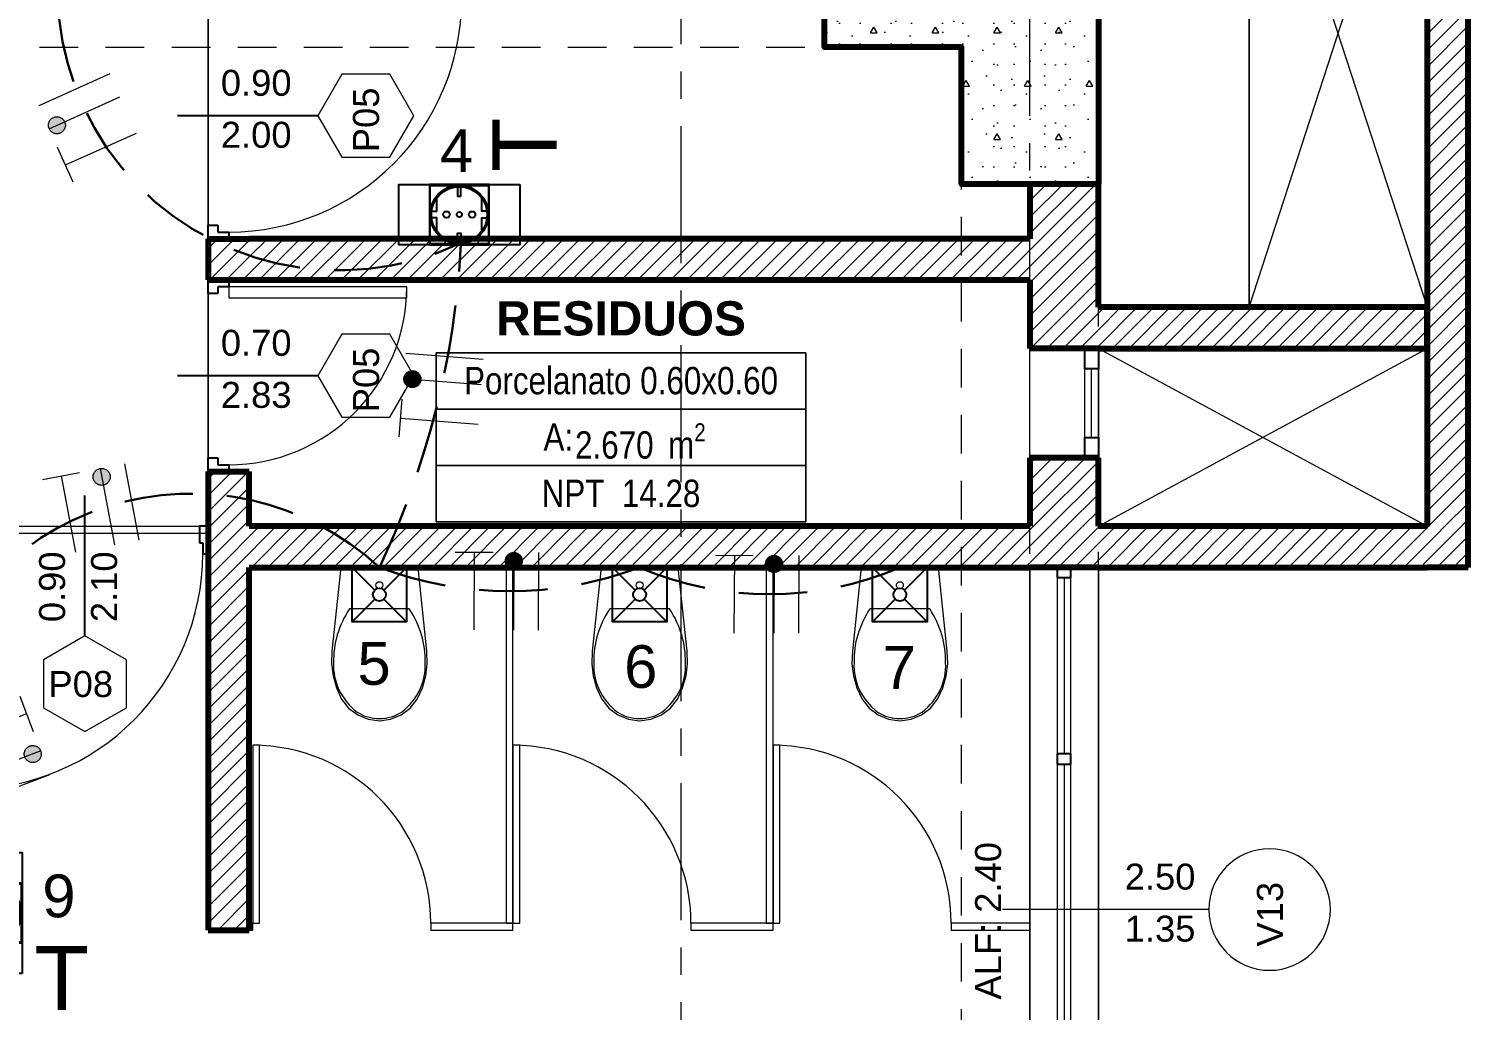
# Model space of a CAD drawing. Header units: inches. Extents: x -19 to 5698, y -728 to 92.
# Drawn here: x 325.16 to 330.42, y 13.38 to 16.97 of the extents above; entities that cross this region are included whole.
import ezdxf
from ezdxf.enums import TextEntityAlignment as Align

# ---------------------------------------------------------------- set-up
doc = ezdxf.new("R2010")
doc.units = ezdxf.units.IN
doc.header["$MEASUREMENT"] = 0
doc.set_wipeout_variables(frame=1)
for name, pattern in [('ACAD_ISO04W100', [30, 24, -3, 0, -3]), ('HIDDEN', [0.375, 0.25, -0.125]), ('Hidden Line', [0.195611, 0.141111, -0.0545]), ('Punto & Raya', [0.65, 0.5, -0.075, 0, -0.075]), ('RAYITAS', [0.375, 0.25, -0.125]), ('Wipeout_Contour', [1, 0, -1])]:
    doc.linetypes.add(name, pattern=pattern)
doc.layers.get('0').update_dxf_attribs({"color": 61})
for name, color, linetype, lineweight in [('00 conduct tomacorr', 120, 'HIDDEN', 30), ('00 IE LUZ EMERGENCIA', 253, 'Continuous', 0), ('T-TECHO-E', 150, 'Continuous', 20), ('TOMACORRIENTE', 22, 'RAYITAS', 9)]:
    doc.layers.add(name, color=color, linetype=linetype, lineweight=lineweight)
for name, color, linetype in [('02 _ ARQ _ ALB _ Ejes Generales', 251, 'Continuous'), ('02 _ ARQ _ ZON _ Espacio.3D', 7, 'Continuous'), ('08 _ STR _ EXT _ 06 Columnas', 7, 'Continuous'), ('08 _ STR _ EXT _ 07 Losa Aligerada', 7, 'Continuous'), ('08 _ STR _ EXT _ 09 Vigas', 251, 'Continuous'), ('Dibujo 2D - General', 7, 'Continuous'), ('Estructura - 04 MURO', 7, 'Continuous'), ('Fluxometro E. Baño', 140, 'Continuous'), ('Fluxometro E. Mingitorio', 117, 'Continuous'), ('Interior - Sanitarios', 7, 'Continuous'), ('Marcador - Secciones', 7, 'Continuous'), ('TOMA. HYDROBOX SHUKO S', 7, 'Continuous')]:
    doc.layers.add(name, color=color, linetype=linetype)
doc.styles.add('Annotative', font='arial.ttf')
doc.styles.add('Arial', font='arial.ttf')
doc.styles.add('Estilo_Generado_4', font='swisse.ttf')
doc.styles.add('Estilo_Generado_8', font='arialbd.ttf')
doc.styles.add('Estilo_Generado_9', font='ARIALN.TTF')
pattern_1 = [(45, (277.50006, 1e-08), (-0.030052038, 0.030052038), [])]

# ---------------------------------------------------------------- blocks, each defined once
blk = doc.blocks.new('TOMA. HYDROBOX SHUKO')
at = {"true_color": 0xafd9aa}
h = blk.add_hatch(dxfattribs=at)
h.set_pattern_fill('ANSI31', color=9, scale=0.67)
h.set_pattern_definition([(45, (0, 0), (-1.5041929, 1.5041929), [])])
edge = h.paths.add_edge_path()
edge.add_arc((53447.4624, 40916.352), 0.008, 0, 360)
edge = h.paths.add_edge_path()
edge.add_arc((53447.4942, 40916.3521), 0.00644, 0, 360)
edge = h.paths.add_edge_path()
edge.add_arc((53447.5258, 40916.352), 0.008, 0, 360)
at = {"color": 32, "true_color": 0xcd6928}
blk.add_lwpolyline([(53447.6441, 40916.427), (53447.6441, 40916.277), (53447.3441, 40916.277), (53447.3441, 40916.427)], close=True, dxfattribs=at)
for points in [[(53447.4199, 40916.277), (53447.5683, 40916.277), (53447.5683, 40916.427), (53447.4199, 40916.427), (53447.4199, 40916.277)], [(53447.4216, 40916.2794), (53447.4216, 40916.4245), (53447.5666, 40916.4245), (53447.5666, 40916.2794), (53447.4216, 40916.2794)], [(53447.4899, 40916.421), (53447.4899, 40916.3978), (53447.4983, 40916.3978), (53447.4983, 40916.421)], [(53447.4254, 40916.3603), (53447.4382, 40916.3603), (53447.4382, 40916.3928)], [(53447.5628, 40916.3603), (53447.55, 40916.3603), (53447.55, 40916.3928)], [(53447.4382, 40916.3111), (53447.4382, 40916.3436), (53447.4254, 40916.3436)], [(53447.55, 40916.3111), (53447.55, 40916.3436), (53447.5628, 40916.3436)], [(53447.4899, 40916.2829), (53447.4899, 40916.3061), (53447.4983, 40916.3061), (53447.4983, 40916.2829)]]:
    blk.add_lwpolyline(points, dxfattribs=at)
for centre, radius in [((53447.4941, 40916.352), 0.0725), ((53447.4941, 40916.352), 0.0692), ((53447.4624, 40916.352), 0.008), ((53447.4942, 40916.3521), 0.00644), ((53447.5258, 40916.352), 0.008)]:
    blk.add_circle(centre, radius, dxfattribs=at)
at = {"color": 30, "true_color": 0xf8991e, "style": 'Arial'}
blk.add_text('T', height=0.1588, rotation=90, dxfattribs=at).set_placement((53447.6558, 40916.525), align=Align.MIDDLE_CENTER)
blk = doc.blocks.new('a')
at = {"layer": 'TOMACORRIENTE', "ltscale": 0.05}
h = blk.add_hatch(color=4, dxfattribs=at)
edge = h.paths.add_edge_path()
edge.add_arc((0, 0.0752), 0.0211, 0, 360)
at = {"layer": 'TOMACORRIENTE', "color": 4}
for p, q in [((-0.1455, 0.0963), (-0.0515, 0.0963)), ((-0.0985, 0.0963), (-0.0985, -0.0966)), ((0, 0.0963), (0, -0.0963)), ((0.0623, -0.0963), (0.0623, 0.0963))]:
    blk.add_line(p, q, dxfattribs=at)
blk.add_circle((0, 0.0752), 0.0211, dxfattribs=at)
blk = doc.blocks.new('CABLE 3FACE')
at = {"layer": 'T-TECHO-E', "rotation": 59.94170052614085}
blk.add_blockref('a', (0, 0), dxfattribs=at)
blk = doc.blocks.new('Flux E Baño')
at = {"layer": 'Fluxometro E. Baño'}
for p, q in [((-0.075, 0.15), (-0.0126, 0.0876)), ((0.075, 0.15), (0.0126, 0.0876)), ((-0.0126, 0.0624), (-0.075, 0)), ((0.0126, 0.0624), (0.075, 0))]:
    blk.add_line(p, q, dxfattribs=at)
blk.add_lwpolyline([(-0.075, 0.15), (0.075, 0.15), (0.075, 0), (-0.075, 0)], close=True, dxfattribs=at)
at = {"layer": 'Fluxometro E. Baño', "color": 242, "true_color": 0xcd2027}
blk.add_circle((0, 0.075), 0.0178, dxfattribs=at)

msp = doc.modelspace()

# ---------------------------------------------------------------- linework, layer by layer
at = {"layer": '02 _ ARQ _ ZON _ Espacio.3D', "color": 251, "linetype": 'Continuous', "lineweight": 13}
for p, q in [((328.0023, 15.7837), (326.652, 15.7837)), ((326.652, 15.7837), (326.652, 15.166)), ((326.652, 15.7837), (328.0023, 15.7837)), ((326.652, 15.5778), (326.652, 15.7837)), ((328.0023, 15.166), (328.0023, 15.7837)), ((328.0023, 15.7837), (328.0023, 15.5778)), ((328.0023, 15.5778), (326.652, 15.5778)), ((326.652, 15.5778), (328.0023, 15.5778)), ((326.652, 15.3719), (326.652, 15.5778)), ((328.0023, 15.5778), (328.0023, 15.3719)), ((328.0023, 15.3719), (326.652, 15.3719)), ((326.652, 15.3719), (328.0023, 15.3719)), ((326.652, 15.166), (326.652, 15.3719)), ((328.0023, 15.3719), (328.0023, 15.166)), ((326.652, 15.166), (328.0023, 15.166)), ((328.0023, 15.166), (326.652, 15.166))]:
    msp.add_line(p, q, dxfattribs=at)
at = {"layer": '02 _ ARQ _ ZON _ Espacio.3D', "color": 254, "linetype": 'Continuous', "lineweight": 0, "flags": 128}
msp.add_lwpolyline([(297.5701, 17.4), (322.07, 17.4), (322.07, 16.25), (323.27, 16.25), (323.27, 15.5372), (324.9201, 15.5372), (324.9201, 15.1499), (325.8201, 15.1499), (325.8204, 17.1), (325.3201, 17.1), (325.3201, 19.05), (323.1804, 19.05), (323.1804, 20.35), (324.1701, 20.35)], dxfattribs=at)
at = {"layer": '02 _ ARQ _ ZON _ Espacio.3D', "color": 9, "linetype": 'Continuous', "lineweight": 5, "flags": 128}
for points in [[(325.47, 20.1), (325.47, 17.2499), (326.795, 17.2499), (326.795, 17.0999), (325.82, 17.0999), (325.82, 16.1999), (328.82, 16.1999), (328.82, 16.4), (328.57, 16.4), (328.57, 16.9), (328.07, 16.9), (328.07, 17.4), (328.82, 17.4), (328.82, 20.1)], [(325.9701, 15.1499), (328.8199, 15.1499), (328.82, 16.0499), (325.8201, 16.0499), (325.8201, 15.3499), (325.9701, 15.3499)], [(324.92, 15.1235), (324.92, 11.7), (328.82, 11.7), (328.82, 14.9999), (325.9701, 14.9999), (325.9701, 13.6749), (325.8201, 13.6749), (325.8201, 15.1235)]]:
    msp.add_lwpolyline(points, close=True, dxfattribs=at)
at = {"layer": '08 _ STR _ EXT _ 07 Losa Aligerada', "color": 7, "linetype": 'Continuous', "lineweight": 18, "flags": 128}
msp.add_lwpolyline([(320.8699, 5.6637), (322.07, 5.6637), (322.07, 7.2), (329.07, 7.2), (329.07, 14.9999), (329.07, 15.1499), (329.07, 15.1499), (329.07, 15.7999), (329.07, 15.7999), (329.07, 18.1001), (329.07, 20.35), (326.5701, 20.35), (324.1701, 20.35), (324.1701, 22.35), (324.1701, 22.6), (324.1701, 24.5), (324.1701, 24.75), (324.1701, 26.75), (329.07, 26.75), (329.07, 29.7)], dxfattribs=at)
for points in [[(330.4201, 18.1001), (329.07, 18.1001), (329.07, 15.7999), (330.27, 15.7999), (330.2701, 15.1499), (329.07, 15.1499), (329.07, 14.9999), (330.4201, 14.9999)], [(329.62, 17.9499), (330.27, 17.9499), (330.27, 15.9499), (329.62, 15.9499)]]:
    msp.add_lwpolyline(points, close=True, dxfattribs=at)
at = {"layer": '08 _ STR _ EXT _ 09 Vigas', "color": 251, "linetype": 'Hidden Line', "lineweight": 13, "true_color": 0x636466}
msp.add_line((322.07, 16.9), (328.57, 16.9), dxfattribs=at)
msp.add_line((322.07, 16.9), (328.57, 16.9), dxfattribs=at)
at = {"layer": 'Estructura - 04 MURO', "color": 152, "linetype": 'Continuous', "lineweight": 25}
for p, q in [((326.2201, 16.6499), (325.7076, 16.6499)), ((326.2201, 15.6999), (325.7076, 15.6999)), ((325.37, 14.7499), (325.37, 15.2624))]:
    msp.add_line(p, q, dxfattribs=at)
at = {"layer": 'Estructura - 04 MURO', "color": 165, "linetype": 'Continuous', "lineweight": 25}
for p, q in [((325.8201, 16.2499), (325.8551, 16.2499)), ((325.8551, 15.9999), (325.8201, 15.9999)), ((329.07, 15.7249), (329.02, 15.7249)), ((329.02, 15.4749), (329.07, 15.4749)), ((325.8201, 15.3999), (325.8551, 15.3999)), ((325.788, 15.1499), (325.788, 15.0899)), ((328.9199, 14.9624), (328.9699, 14.9624)), ((328.9699, 14.3188), (328.9199, 14.3188)), ((328.9199, 14.3188), (328.9199, 14.3)), ((328.9199, 14.3), (328.9199, 14.2813)), ((328.9699, 14.3), (328.9699, 14.3188)), ((328.9699, 14.2813), (328.9699, 14.3)), ((328.9199, 14.2813), (328.9699, 14.2813))]:
    msp.add_line(p, q, dxfattribs=at)
at = {"layer": 'Estructura - 04 MURO', "color": 165, "linetype": 'Continuous', "lineweight": 15}
for p, q in [((325.8951, 15.9849), (326.5451, 15.9849)), ((329.02, 15.4749), (329.02, 15.7249)), ((329.045, 15.4749), (329.045, 15.7249)), ((329.07, 15.7249), (329.07, 15.4749)), ((328.9199, 14.9624), (328.9199, 14.3188)), ((328.9449, 14.9624), (328.9449, 14.3188)), ((328.9699, 14.3188), (328.9699, 14.9624)), ((328.9199, 14.2813), (328.9199, 12.5375)), ((328.9449, 14.2813), (328.9449, 12.5375)), ((328.9699, 12.5375), (328.9699, 14.2813)), ((329.473, 13.75), (328.7199, 13.75))]:
    msp.add_line(p, q, dxfattribs=at)
at = {"layer": 'Estructura - 04 MURO', "color": 251, "linetype": 'Continuous', "lineweight": 13, "flags": 128}
for points in [[(326.5701, 16.6499), (326.4826, 16.8015), (326.3076, 16.8015), (326.2201, 16.6499), (326.3076, 16.4984), (326.4826, 16.4984)], [(326.5701, 15.6999), (326.4826, 15.8515), (326.3076, 15.8515), (326.2201, 15.6999), (326.3076, 15.5484), (326.4826, 15.5484)], [(325.37, 14.3999), (325.5216, 14.4874), (325.5216, 14.6624), (325.37, 14.7499), (325.2185, 14.6624), (325.2185, 14.4874)]]:
    msp.add_lwpolyline(points, close=True, dxfattribs=at)
msp.add_lwpolyline([(329.6949, 13.528, 1), (329.6949, 13.9719, 1)], format="xyb", close=True, dxfattribs=at)
at = {"layer": 'Interior - Sanitarios', "color": 251, "linetype": 'Continuous', "lineweight": 13}
for p, q in [((326.445, 14.8485), (326.3361, 14.8485)), ((326.554, 14.8485), (326.445, 14.8485)), ((327.395, 14.8485), (327.2861, 14.8485)), ((327.504, 14.8485), (327.395, 14.8485)), ((328.345, 14.8485), (328.2361, 14.8485)), ((328.454, 14.8485), (328.345, 14.8485))]:
    msp.add_line(p, q, dxfattribs=at)
at = {"layer": 'Interior - Sanitarios', "color": 175, "linetype": 'Continuous', "lineweight": 13}
for p, q in [((326.92, 13.6999), (326.6325, 13.6999)), ((326.6325, 13.6999), (326.6325, 13.6749)), ((326.6325, 13.6749), (326.92, 13.6749)), ((326.9325, 13.6999), (326.92, 13.6999)), ((326.92, 13.6749), (326.9325, 13.6749)), ((326.9325, 13.6749), (326.9325, 13.6999)), ((327.87, 13.6999), (327.5825, 13.6999)), ((327.5825, 13.6999), (327.5825, 13.6749)), ((327.5825, 13.6749), (327.87, 13.6749)), ((327.8825, 13.6999), (327.87, 13.6999)), ((327.87, 13.6749), (327.8825, 13.6749)), ((327.8825, 13.6749), (327.8825, 13.6999))]:
    msp.add_line(p, q, dxfattribs=at)
at = {"layer": 'Interior - Sanitarios', "color": 251, "linetype": 'Continuous', "lineweight": 13, "flags": 128}
for points in [[(326.2756, 14.6032), (326.288, 14.5597), (326.307, 14.5186), (326.3326, 14.486), (326.3657, 14.4611), (326.404, 14.4454), (326.445, 14.4399), (326.4861, 14.4454), (326.5244, 14.4611), (326.5574, 14.486), (326.583, 14.5186), (326.6021, 14.5597), (326.6145, 14.6032), (326.6199, 14.6481), (326.6184, 14.6933), (326.586, 14.9999), (326.3041, 14.9999), (326.2717, 14.6933), (326.2701, 14.6481)], [(327.2256, 14.6032), (327.238, 14.5597), (327.257, 14.5186), (327.2826, 14.486), (327.3157, 14.4611), (327.354, 14.4454), (327.395, 14.4399), (327.4361, 14.4454), (327.4744, 14.4611), (327.5074, 14.486), (327.533, 14.5186), (327.5521, 14.5597), (327.5645, 14.6032), (327.5699, 14.6481), (327.5684, 14.6933), (327.536, 14.9999), (327.2541, 14.9999), (327.2217, 14.6933), (327.2201, 14.6481)], [(328.1756, 14.6032), (328.188, 14.5597), (328.207, 14.5186), (328.2326, 14.486), (328.2657, 14.4611), (328.304, 14.4454), (328.345, 14.4399), (328.3861, 14.4454), (328.4244, 14.4611), (328.4574, 14.486), (328.483, 14.5186), (328.5021, 14.5597), (328.5145, 14.6032), (328.5199, 14.6481), (328.5184, 14.6933), (328.486, 14.9999), (328.2041, 14.9999), (328.1717, 14.6933), (328.1701, 14.6481)]]:
    msp.add_lwpolyline(points, close=True, dxfattribs=at)
at = {"layer": 'Interior - Sanitarios', "color": 175, "linetype": 'Continuous', "lineweight": 13, "flags": 128}
for points in [[(326.9325, 14.9999), (326.9075, 14.9999), (326.9075, 13.6999), (326.9325, 13.6999)], [(327.8825, 14.9999), (327.8575, 14.9999), (327.8575, 13.6999), (327.8825, 13.6999)], [(325.9825, 13.6749), (325.9825, 13.6999), (325.97, 13.6999), (325.97, 13.6749)], [(328.82, 13.6749), (328.82, 13.6999), (328.5325, 13.6999), (328.5325, 13.6749)]]:
    msp.add_lwpolyline(points, close=True, dxfattribs=at)
at = {"layer": 'Interior - Sanitarios', "color": 7, "linetype": 'Continuous', "lineweight": 13, "flags": 128}
for points in [[(326.0075, 13.6999), (326.0075, 14.3499), (325.9825, 14.3499), (325.9825, 13.6999)], [(326.9575, 13.6999), (326.9575, 14.3499), (326.9325, 14.3499), (326.9325, 13.6999)], [(327.9075, 13.6999), (327.9075, 14.3499), (327.8825, 14.3499), (327.8825, 13.6999)]]:
    msp.add_lwpolyline(points, close=True, dxfattribs=at)
at = {"layer": 'Interior - Sanitarios', "color": 251, "linetype": 'Continuous', "lineweight": 13}
for centre in [(326.445, 14.9349), (327.395, 14.9349), (328.345, 14.9349)]:
    msp.add_circle(centre, 0.0127, dxfattribs=at)
at = {"layer": 'Interior - Sanitarios', "color": 7, "linetype": 'Continuous', "lineweight": 13}
for centre in [(325.9825, 13.6999), (326.9325, 13.6999), (327.8825, 13.6999)]:
    msp.add_arc(centre, 0.65, 0, 90, dxfattribs=at)
at = {"layer": 'Interior - Sanitarios', "color": 251, "linetype": 'Continuous', "lineweight": 13}
for centre, major_axis, start_param, end_param in [((326.7031, 14.6605), (0.4253, 0), 2.612188, 3.165208), ((326.1869, 14.6605), (0.4253, 0), 6.259567, 6.812588), ((327.6531, 14.6605), (0.4253, 0), 2.612188, 3.165208), ((327.1369, 14.6605), (0.4253, 0), 6.259567, 6.812588), ((328.6031, 14.6605), (0.4253, 0), 2.612188, 3.165208), ((328.0869, 14.6605), (0.4253, 0), 6.259567, 6.812588), ((326.5345, 14.6392), (0.2569, 0), 3.085861, 3.98645), ((326.3556, 14.6392), (0.2569, 0), 5.438324, 6.338913), ((327.4845, 14.6392), (0.2569, 0), 3.085861, 3.98645), ((327.3056, 14.6392), (0.2569, 0), 5.438324, 6.338913), ((328.4345, 14.6392), (0.2569, 0), 3.085861, 3.98645), ((328.2556, 14.6392), (0.2569, 0), 5.438324, 6.338913), ((326.4458, 14.5688), (0.1385, 0), 4.079884, 4.706528), ((326.4442, 14.5688), (0.1385, 0), 4.71825, 5.344894), ((327.3959, 14.5688), (0.1385, 0), 4.079884, 4.706528), ((327.3942, 14.5688), (0.1385, 0), 4.71825, 5.344894), ((328.3459, 14.5688), (0.1385, 0), 4.079884, 4.706528), ((328.3442, 14.5688), (0.1385, 0), 4.71825, 5.344894)]:
    msp.add_ellipse(centre, major_axis=major_axis, ratio=0.875546, start_param=start_param, end_param=end_param, dxfattribs=at)

# ---------------------------------------------------------------- block references
at = {"layer": '00 conduct tomacorr', "xscale": 1.47256122672843, "yscale": 1.47256122672843, "zscale": 1.47256122672843}
for p, rotation in [((325.3685, 16.6605, -0.0007), 54.24492447064675), ((326.6757, 15.6789), 25.5770068598313), ((325.4518, 15.2219, -0.0007), 310.8694725819465), ((325.0762, 14.2786, -0.0007), 231.0241224516223)]:
    msp.add_blockref('CABLE 3FACE', p, dxfattribs=dict(at, rotation=rotation))
at = {"layer": 'TOMA. HYDROBOX SHUKO S', "xscale": 1.47256122672843, "yscale": 1.47256122672843, "zscale": 1.47256122672843, "rotation": 270}
msp.add_blockref('TOMA. HYDROBOX SHUKO', (-59926.803, 78718.445), dxfattribs=at)

# ---------------------------------------------------------------- texts
at = {"layer": '00 IE LUZ EMERGENCIA', "style": 'Annotative'}
for tag, p in [('4', (326.6658, 16.444, -0.0007)), ('5', (326.3649, 14.5708)), ('6', (327.3384, 14.5598)), ('7', (328.2824, 14.5561)), ('9', (325.2142, 13.7218, -0.0007))]:
    msp.add_attdef(tag, p, '', height=0.1562, dxfattribs=at)
at = {"layer": '02 _ ARQ _ ZON _ Espacio.3D', "color": 251, "lineweight": 25, "attachment_point": 2}
for s, insert, char_height, style in [('\\A1;{\\pqc;\\pt0;\\fArial|b1|i0|c0|p34;RESIDUOS}', (327.3272, 15.9721), 0.125, 'Estilo_Generado_8'), ('\\A1;{\\pqc;\\pt0;\\fArial Narrow|b0|i0|c0|p34;Porcelanato 0.60x0.60}', (327.3272, 15.7322), 0.1, 'Estilo_Generado_9'), ('\\A1;{\\pqc;\\pt0;\\fArial Narrow|b0|i0|c0|p34;A: }', (327.0981, 15.5259), 0.1, 'Estilo_Generado_9'), ('\\A1;{\\pqc;\\pt0,0.3;\\fArial Narrow|b0|i0|c0|p34;2.670\\fArial Narrow|b0|i0|c0|p34;\\A1{\\H.66x;\\S^  ;}\\fArial Narrow|b0|i0|c0|p34; m\\fArial Narrow|b0|i0|c0|p34;\\A1{\\H.66x;\\S2^  ;}}', (327.3978, 15.5264), 0.1, 'Estilo_Generado_9'), ('\\A1;{\\pqc;\\pt0;\\fArial Narrow|b0|i0|c0|p34;NPT  14.28}', (327.3272, 15.3205), 0.1, 'Estilo_Generado_9')]:
    msp.add_mtext(s, dxfattribs=dict(at, insert=insert, char_height=char_height, style=style))
at = {"layer": 'Estructura - 04 MURO', "color": 251, "lineweight": 25, "char_height": 0.095, "attachment_point": 7, "style": 'Estilo_Generado_4'}
for s, insert, rotation in [('\\A1;{\\pql;\\pt0;\\fSwis721 Ex BT|b0|i0|c0|p34;0.90\\fSwis721 Ex BT|b0|i0|c0|p34;\\A1{\\H.66x;\\S^  ;}\\fSwis721 Ex BT|b0|i0|c0|p34;\\fSwis721 Ex BT|b0|i0|c0|p34;}', (325.8661, 16.6948), 360), ('\\A1;{\\pql;\\pt0;\\fSwis721 Ex BT|b0|i0|c0|p34;P05\\fSwis721 Ex BT|b0|i0|c0|p34;\\fSwis721 Ex BT|b0|i0|c0|p34;\\fSwis721 Ex BT|b0|i0|c0|p34;}', (326.445, 16.5166), 90), ('\\A1;{\\pql;\\pt0;\\fSwis721 Ex BT|b0|i0|c0|p34;2.00\\fSwis721 Ex BT|b0|i0|c0|p34;\\A1{\\H.66x;\\S^  ;}\\fSwis721 Ex BT|b0|i0|c0|p34;\\fSwis721 Ex BT|b0|i0|c0|p34;}', (325.8661, 16.505), 360), ('\\A1;{\\pql;\\pt0;\\fSwis721 Ex BT|b0|i0|c0|p34;0.70\\fSwis721 Ex BT|b0|i0|c0|p34;\\A1{\\H.66x;\\S^  ;}\\fSwis721 Ex BT|b0|i0|c0|p34;\\fSwis721 Ex BT|b0|i0|c0|p34;}', (325.8661, 15.745), 360), ('\\A1;{\\pql;\\pt0;\\fSwis721 Ex BT|b0|i0|c0|p34;P05\\fSwis721 Ex BT|b0|i0|c0|p34;\\fSwis721 Ex BT|b0|i0|c0|p34;\\fSwis721 Ex BT|b0|i0|c0|p34;}', (326.445, 15.5666), 90), ('\\A1;{\\pql;\\pt0;\\fSwis721 Ex BT|b0|i0|c0|p34;2.83\\fSwis721 Ex BT|b0|i0|c0|p34;\\A1{\\H.66x;\\S^  ;}\\fSwis721 Ex BT|b0|i0|c0|p34;\\fSwis721 Ex BT|b0|i0|c0|p34;}', (325.8661, 15.555), 360), ('\\A1;{\\pql;\\pt0;\\fSwis721 Ex BT|b0|i0|c0|p34;0.90\\fSwis721 Ex BT|b0|i0|c0|p34;\\A1{\\H.66x;\\S^  ;}\\fSwis721 Ex BT|b0|i0|c0|p34;\\fSwis721 Ex BT|b0|i0|c0|p34;}', (325.3252, 14.7999), 90), ('\\A1;{\\pql;\\pt0;\\fSwis721 Ex BT|b0|i0|c0|p34;2.10\\fSwis721 Ex BT|b0|i0|c0|p34;\\A1{\\H.66x;\\S^  ;}\\fSwis721 Ex BT|b0|i0|c0|p34;\\fSwis721 Ex BT|b0|i0|c0|p34;}', (325.515, 14.7999), 90), ('\\A1;{\\pql;\\pt0;\\fSwis721 Ex BT|b0|i0|c0|p34;ALF: 2.40\\fSwis721 Ex BT|b0|i0|c0|p34;\\A1{\\H.66x;\\S^  ;}\\fSwis721 Ex BT|b0|i0|c0|p34;\\fSwis721 Ex BT|b0|i0|c0|p34;}', (328.7424, 13.4212), 90), ('\\A1;{\\pql;\\pt0;\\fSwis721 Ex BT|b0|i0|c0|p34;V13\\fSwis721 Ex BT|b0|i0|c0|p34;\\fSwis721 Ex BT|b0|i0|c0|p34;\\fSwis721 Ex BT|b0|i0|c0|p34;}', (329.7449, 13.6149), 90)]:
    msp.add_mtext(s, dxfattribs=dict(at, insert=insert, rotation=rotation))
for s, insert in [('\\A1;{\\pql;\\pt0;\\fSwis721 Ex BT|b0|i0|c0|p34;P08\\fSwis721 Ex BT|b0|i0|c0|p34;\\fSwis721 Ex BT|b0|i0|c0|p34;\\fSwis721 Ex BT|b0|i0|c0|p34;}', (325.2367, 14.525)), ('\\A1;{\\pql;\\pt0;\\fSwis721 Ex BT|b0|i0|c0|p34;2.50\\fSwis721 Ex BT|b0|i0|c0|p34;\\A1{\\H.66x;\\S^  ;}\\fSwis721 Ex BT|b0|i0|c0|p34;\\fSwis721 Ex BT|b0|i0|c0|p34;}', (329.1659, 13.795)), ('\\A1;{\\pql;\\pt0;\\fSwis721 Ex BT|b0|i0|c0|p34;1.35\\fSwis721 Ex BT|b0|i0|c0|p34;\\A1{\\H.66x;\\S^  ;}\\fSwis721 Ex BT|b0|i0|c0|p34;\\fSwis721 Ex BT|b0|i0|c0|p34;}', (329.1659, 13.605))]:
    msp.add_mtext(s, dxfattribs=dict(at, insert=insert))

# ---------------------------------------------------------------- next in the draw order: wipeouts: each hides what was drawn before it
at = {"color": 254, "linetype": 'Wipeout_Contour', "lineweight": 0, "ltscale": 9854.699384}
msp.add_wipeout([(328.82, 16.1999), (328.82, 16.0499), (329.07, 16.0499), (329.07, 16.1999)], dxfattribs=at).dxf.layer = 'Estructura - 04 MURO'
at = {"color": 254, "linetype": 'Wipeout_Contour', "lineweight": 0, "ltscale": 9842.477516}
msp.add_wipeout([(325.8201, 15.1499), (325.9701, 15.1499), (325.9701, 15.3499), (325.8201, 15.3499)], dxfattribs=at).dxf.layer = 'Estructura - 04 MURO'
at = {"color": 254, "linetype": 'Wipeout_Contour', "lineweight": 0, "ltscale": 9854.672418}
msp.add_wipeout([(329.0699, 15.1499), (328.8199, 15.1499), (328.8199, 14.9999), (329.0699, 14.9999)], dxfattribs=at).dxf.layer = 'Estructura - 04 MURO'
at = {"color": 254, "linetype": 'Wipeout_Contour', "lineweight": 0, "ltscale": 7395.6261}
msp.add_wipeout([(330.2701, 14.9999), (330.4201, 14.9999), (330.2701, 15.1499)], dxfattribs=at).dxf.layer = 'Estructura - 04 MURO'
at = {"color": 254, "linetype": 'Wipeout_Contour', "lineweight": 0, "ltscale": 9842.455917}
msp.add_wipeout([(325.9701, 14.9999), (325.8201, 14.9999), (325.8201, 13.6749), (325.9701, 13.6749)], dxfattribs=at).dxf.layer = 'Estructura - 04 MURO'

# ---------------------------------------------------------------- next in the draw order: hatches: boundary and pattern name
at = {"layer": 'Estructura - 04 MURO', "linetype": 'Continuous', "lineweight": 5}
h = msp.add_hatch(dxfattribs=at)
h.set_pattern_fill('LADRILLO_COMÚN_0002', color=250, style=0, pattern_type=2)
h.set_pattern_definition(pattern_1)
h.paths.add_polyline_path([(328.82, 16.1999), (328.82, 16.0499), (329.07, 16.0499), (329.07, 16.1999)])
h = msp.add_hatch(dxfattribs=at)
h.set_pattern_fill('LADRILLO_COMÚN_0002', color=250, style=0, pattern_type=2)
h.set_pattern_definition(pattern_1)
h.paths.add_polyline_path([(325.8201, 15.1499), (325.9701, 15.1499), (325.9701, 15.3499), (325.8201, 15.3499)])
h = msp.add_hatch(dxfattribs=at)
h.set_pattern_fill('LADRILLO_COMÚN_0002', color=250, style=0, pattern_type=2)
h.set_pattern_definition(pattern_1)
h.paths.add_polyline_path([(329.0699, 15.1499), (328.8199, 15.1499), (328.8199, 14.9999), (329.0699, 14.9999)])
h = msp.add_hatch(dxfattribs=at)
h.set_pattern_fill('LADRILLO_COMÚN_0002', color=250, style=0, pattern_type=2)
h.set_pattern_definition(pattern_1)
h.paths.add_polyline_path([(330.2701, 14.9999), (330.4201, 14.9999), (330.2701, 15.1499)])
h = msp.add_hatch(dxfattribs=at)
h.set_pattern_fill('LADRILLO_COMÚN_0002', color=250, style=0, pattern_type=2)
h.set_pattern_definition(pattern_1)
h.paths.add_polyline_path([(325.9701, 14.9999), (325.8201, 14.9999), (325.8201, 13.6749), (325.9701, 13.6749)])

# ---------------------------------------------------------------- next in the draw order: linework, layer by layer
at = {"layer": '00 conduct tomacorr'}
msp.add_arc((327.8502, 14.7233, -0.0013), 3.0935, 198.7026, 257.7735, dxfattribs=at)
at = {"layer": 'Estructura - 04 MURO', "color": 7, "linetype": 'Continuous', "lineweight": 80}
for p, q in [((329.07, 16.0499), (329.07, 16.1999)), ((325.8201, 15.3499), (325.8951, 15.3499)), ((325.8201, 15.3499), (325.8951, 15.3499)), ((325.8201, 15.3499), (325.8951, 15.3499)), ((325.8951, 15.3499), (325.9701, 15.3499)), ((325.8951, 15.3499), (325.9701, 15.3499)), ((328.9199, 14.9999), (328.8199, 14.9999)), ((328.9199, 14.9999), (328.8199, 14.9999)), ((328.9699, 14.9999), (328.9199, 14.9999)), ((328.9699, 14.9999), (328.9199, 14.9999)), ((328.9699, 14.9999), (328.9199, 14.9999)), ((329.0699, 14.9999), (328.9699, 14.9999)), ((329.0699, 14.9999), (328.9699, 14.9999))]:
    msp.add_line(p, q, dxfattribs=at)
at = {"layer": 'Estructura - 04 MURO', "color": 165, "linetype": 'Continuous', "lineweight": 25}
for p, q in [((325.8201, 15.3499), (325.8201, 15.3999)), ((325.8551, 15.3999), (325.8551, 15.3749)), ((325.8951, 15.3499), (325.8201, 15.3499)), ((325.8551, 15.3749), (325.8951, 15.3749)), ((325.8951, 15.3749), (325.8951, 15.3499)), ((328.9199, 14.9999), (328.9199, 14.9624)), ((328.9699, 14.9624), (328.9699, 14.9999))]:
    msp.add_line(p, q, dxfattribs=at)
at = {"layer": 'Estructura - 04 MURO', "color": 165, "linetype": 'Continuous', "lineweight": 15}
for p, q in [((328.8199, 14.9999), (328.8199, 12.5)), ((329.0699, 14.9999), (329.0699, 12.5))]:
    msp.add_line(p, q, dxfattribs=at)
at = {"layer": 'Estructura - 04 MURO', "color": 7, "linetype": 'Continuous', "lineweight": 80, "flags": 128}
for points in [[(325.8201, 15.3499), (325.8201, 15.1499)], [(325.9701, 15.1499), (325.9701, 15.3499)], [(325.8201, 14.9999), (325.8201, 13.6749)], [(325.9701, 13.6749), (325.9701, 14.9999)], [(325.8201, 13.6749), (325.9701, 13.6749)]]:
    msp.add_lwpolyline(points, dxfattribs=at)

# ---------------------------------------------------------------- next in the draw order: wipeouts: each hides what was drawn before it
at = {"color": 254, "linetype": 'Wipeout_Contour', "lineweight": 0, "ltscale": 9848.499606}
msp.add_wipeout([(325.9701, 16.0499), (328.82, 16.0499), (328.82, 16.1999), (325.9701, 16.1999)], dxfattribs=at).dxf.layer = 'Estructura - 04 MURO'
at = {"color": 254, "linetype": 'Wipeout_Contour', "lineweight": 0, "ltscale": 9854.677401}
msp.add_wipeout([(328.8199, 15.1499), (329.0699, 15.1499), (329.0699, 15.3999), (328.8199, 15.3999)], dxfattribs=at).dxf.layer = 'Estructura - 04 MURO'
at = {"color": 254, "linetype": 'Wipeout_Contour', "lineweight": 0, "ltscale": 7394.783149}
msp.add_wipeout([(330.2701, 15.1499), (330.4201, 14.9999), (330.4201, 15.1499)], dxfattribs=at).dxf.layer = 'Estructura - 04 MURO'

# ---------------------------------------------------------------- next in the draw order: hatches: boundary and pattern name
at = {"layer": 'Estructura - 04 MURO', "linetype": 'Continuous', "lineweight": 5}
h = msp.add_hatch(dxfattribs=at)
h.set_pattern_fill('LADRILLO_COMÚN_0002', color=250, style=0, pattern_type=2)
h.set_pattern_definition(pattern_1)
h.paths.add_polyline_path([(325.9701, 16.0499), (328.82, 16.0499), (328.82, 16.1999), (325.9701, 16.1999)])
h = msp.add_hatch(dxfattribs=at)
h.set_pattern_fill('LADRILLO_COMÚN_0002', color=250, style=0, pattern_type=2)
h.set_pattern_definition(pattern_1)
h.paths.add_polyline_path([(328.8199, 15.1499), (329.0699, 15.1499), (329.0699, 15.3999), (328.8199, 15.3999)])
h = msp.add_hatch(dxfattribs=at)
h.set_pattern_fill('LADRILLO_COMÚN_0002', color=250, style=0, pattern_type=2)
h.set_pattern_definition(pattern_1)
h.paths.add_polyline_path([(330.2701, 15.1499), (330.4201, 14.9999), (330.4201, 15.1499)])

# ---------------------------------------------------------------- next in the draw order: linework, layer by layer
at = {"layer": 'Estructura - 04 MURO', "color": 165, "linetype": 'Continuous', "lineweight": 15}
msp.add_line((326.5451, 15.9849), (326.5451, 16.0249), dxfattribs=at)
at = {"layer": 'Estructura - 04 MURO', "color": 165, "linetype": 'Continuous', "lineweight": 25}
for p, q in [((329.0199, 15.3999), (329.02, 15.4749)), ((329.07, 15.4749), (329.0699, 15.3999))]:
    msp.add_line(p, q, dxfattribs=at)
at = {"layer": 'Estructura - 04 MURO', "color": 7, "linetype": 'Continuous', "lineweight": 80}
for p, q in [((329.0199, 15.3999), (328.8199, 15.3999)), ((329.0199, 15.3999), (328.8199, 15.3999)), ((329.0699, 15.3999), (329.0199, 15.3999)), ((329.0699, 15.3999), (329.0199, 15.3999)), ((329.0699, 15.3999), (329.0199, 15.3999))]:
    msp.add_line(p, q, dxfattribs=at)
at = {"layer": 'Estructura - 04 MURO', "color": 7, "linetype": 'Continuous', "lineweight": 80, "flags": 128}
for points in [[(328.82, 16.1999), (325.9701, 16.1999)], [(325.9701, 16.0499), (328.82, 16.0499)], [(328.8199, 15.3999), (328.8199, 15.1499)], [(329.0699, 15.1499), (329.0699, 15.3999)], [(330.4201, 14.9999), (330.2701, 14.9999)]]:
    msp.add_lwpolyline(points, dxfattribs=at)

# ---------------------------------------------------------------- next in the draw order: block references
at = {"layer": 'TOMA. HYDROBOX SHUKO S', "xscale": 1.47256122672843, "yscale": 1.47256122672843, "zscale": 1.47256122672843}
msp.add_blockref('TOMA. HYDROBOX SHUKO', (-78377.9708, -60235.5448, -0.0007), dxfattribs=at)

# ---------------------------------------------------------------- next in the draw order: wipeouts: each hides what was drawn before it
at = {"color": 254, "linetype": 'Wipeout_Contour', "lineweight": 0, "ltscale": 9854.704066}
msp.add_wipeout([(328.82, 16.4), (328.82, 16.1999), (329.07, 16.1999), (329.07, 16.4)], dxfattribs=at).dxf.layer = 'Estructura - 04 MURO'
at = {"color": 254, "linetype": 'Wipeout_Contour', "lineweight": 0, "ltscale": 9842.499827}
msp.add_wipeout([(325.8201, 16.1999), (325.8201, 16.0499), (325.9701, 16.0499), (325.9701, 16.1999)], dxfattribs=at).dxf.layer = 'Estructura - 04 MURO'
at = {"color": 254, "linetype": 'Wipeout_Contour', "lineweight": 0, "ltscale": 9854.694113}
msp.add_wipeout([(328.82, 15.7999), (329.07, 15.7999), (329.07, 16.0499), (328.82, 16.0499)], dxfattribs=at).dxf.layer = 'Estructura - 04 MURO'
at = {"color": 254, "linetype": 'Wipeout_Contour', "lineweight": 0, "ltscale": 9848.172787}
msp.add_wipeout([(325.82, 15.1499), (325.82, 14.9999), (328.8199, 14.9999), (328.8199, 15.1499)], dxfattribs=at).dxf.layer = 'Estructura - 04 MURO'

# ---------------------------------------------------------------- next in the draw order: hatches: boundary and pattern name
at = {"layer": '08 _ STR _ EXT _ 06 Columnas', "linetype": 'Continuous', "lineweight": 9}
h = msp.add_hatch(dxfattribs=at)
h.set_pattern_fill('HORMIGÓN_EN_MASA_0002', style=0, pattern_type=2)
h.set_pattern_definition([(0, (277.50006, 1e-08), (0, 0.3897114), [0.024375, -0.200625]), (0, (277.61256, 0.19486), (0, 0.3897114), [0.024375, -0.200625]), (60, (277.50006, 1e-08), (-0.3375, 0.1948557), [0.024375, -0.200625]), (60, (277.72506, 1e-08), (-0.3375, 0.1948557), [0.024375, -0.200625]), (120, (277.52444, 1e-08), (0.3375, 0.1948557), [0.024375, -0.200625]), (120, (277.74944, 1e-08), (0.3375, 0.1948557), [0.024375, -0.200625]), (0, (277.50006, 0.0375), (0, 0.075), [0, -0.075, 0, -0.1125]), (45, (277.53756, 0.0375), (-0.05303301, 0.05303301), [0, -0.05625, 0, -0.09375])])
h.paths.add_polyline_path([(328.07, 17.4), (328.07, 16.9), (328.57, 16.9), (328.57, 16.4), (329.07, 16.4), (329.07, 17.4)])
at = {"layer": 'Estructura - 04 MURO', "linetype": 'Continuous', "lineweight": 5}
h = msp.add_hatch(dxfattribs=at)
h.set_pattern_fill('LADRILLO_COMÚN_0002', color=250, style=0, pattern_type=2)
h.set_pattern_definition(pattern_1)
h.paths.add_polyline_path([(328.82, 16.4), (328.82, 16.1999), (329.07, 16.1999), (329.07, 16.4)])
h = msp.add_hatch(dxfattribs=at)
h.set_pattern_fill('LADRILLO_COMÚN_0002', color=250, style=0, pattern_type=2)
h.set_pattern_definition(pattern_1)
h.paths.add_polyline_path([(325.8201, 16.1999), (325.8201, 16.0499), (325.9701, 16.0499), (325.9701, 16.1999)])
h = msp.add_hatch(dxfattribs=at)
h.set_pattern_fill('LADRILLO_COMÚN_0002', color=250, style=0, pattern_type=2)
h.set_pattern_definition(pattern_1)
h.paths.add_polyline_path([(328.82, 15.7999), (329.07, 15.7999), (329.07, 16.0499), (328.82, 16.0499)])
h = msp.add_hatch(dxfattribs=at)
h.set_pattern_fill('LADRILLO_COMÚN_0002', color=250, style=0, pattern_type=2)
h.set_pattern_definition(pattern_1)
h.paths.add_polyline_path([(325.82, 15.1499), (325.82, 14.9999), (328.8199, 14.9999), (328.8199, 15.1499)])

# ---------------------------------------------------------------- next in the draw order: linework, layer by layer
at = {"layer": '00 conduct tomacorr'}
for centre, radius, start, end in [((326.2993, 17.1146, -0.0007), 1.0296, 143.6471, 295.0499), ((323.5921, 16.3478), 3.1553, 334.7112, 356.9185), ((325.7582, 14.2601, -0.0007), 1.0095, 47.1271, 168.2203), ((326.92, 16.2506), 1.3378, 249.2031, 290.7969), ((327.87, 16.0977), 1.1962, 246.6027, 293.3973)]:
    msp.add_arc(centre, radius, start, end, dxfattribs=at)
at = {"layer": '02 _ ARQ _ ALB _ Ejes Generales', "color": 251, "linetype": 'Punto & Raya', "lineweight": 13, "true_color": 0x636466}
msp.add_line((328.82, 3.05), (328.82, 44.9), dxfattribs=at)
at = {"layer": '08 _ STR _ EXT _ 06 Columnas', "color": 7, "linetype": 'Continuous', "lineweight": 80, "flags": 128}
msp.add_lwpolyline([(328.07, 17.4), (329.07, 17.4), (329.07, 16.4), (328.57, 16.4), (328.57, 16.9), (328.07, 16.9)], close=True, dxfattribs=at)
at = {"layer": '08 _ STR _ EXT _ 09 Vigas', "color": 251, "linetype": 'Hidden Line', "lineweight": 13, "true_color": 0x636466}
msp.add_line((328.57, 7.7), (328.57, 16.9), dxfattribs=at)
at = {"layer": 'Estructura - 04 MURO', "color": 165, "linetype": 'Continuous', "lineweight": 25}
for p, q in [((325.8201, 16.1999), (325.8201, 16.2499)), ((325.8551, 16.2499), (325.8551, 16.2249)), ((325.8951, 16.1999), (325.8201, 16.1999)), ((325.8551, 16.2249), (325.8951, 16.2249)), ((325.8951, 16.2249), (325.8951, 16.1999)), ((325.8201, 16.0499), (325.8951, 16.0499)), ((325.8201, 15.9999), (325.8201, 16.0499)), ((325.8951, 16.0499), (325.8951, 16.0249)), ((325.8951, 16.0249), (325.8551, 16.0249)), ((325.8551, 16.0249), (325.8551, 15.9999)), ((329.02, 15.7249), (329.02, 15.7999)), ((329.07, 15.7999), (329.07, 15.7249)), ((325.82, 15.1499), (325.788, 15.1499)), ((325.82, 15.0499), (325.82, 15.1499)), ((325.788, 15.0899), (325.8, 15.0899)), ((325.8, 15.0899), (325.8, 15.0499)), ((325.8, 15.0499), (325.82, 15.0499))]:
    msp.add_line(p, q, dxfattribs=at)
at = {"layer": 'Estructura - 04 MURO', "color": 7, "linetype": 'Continuous', "lineweight": 80}
for p, q in [((325.8201, 16.1999), (325.8951, 16.1999)), ((325.8201, 16.1999), (325.8951, 16.1999)), ((325.8201, 16.1999), (325.8951, 16.1999)), ((325.8951, 16.1999), (325.9701, 16.1999)), ((325.8951, 16.1999), (325.9701, 16.1999)), ((325.8201, 16.0499), (325.8951, 16.0499)), ((325.8201, 16.0499), (325.8951, 16.0499)), ((325.8201, 16.0499), (325.8951, 16.0499)), ((325.8951, 16.0499), (325.9701, 16.0499)), ((325.8951, 16.0499), (325.9701, 16.0499)), ((329.02, 15.7999), (328.82, 15.7999)), ((329.02, 15.7999), (328.82, 15.7999)), ((329.07, 15.7999), (329.02, 15.7999)), ((329.07, 15.7999), (329.02, 15.7999)), ((329.07, 15.7999), (329.02, 15.7999)), ((325.82, 15.1499), (325.82, 15.0499)), ((325.82, 15.1499), (325.82, 15.0499)), ((325.82, 15.1499), (325.82, 15.0499)), ((325.82, 15.0499), (325.82, 14.9999)), ((325.82, 15.0499), (325.82, 14.9999))]:
    msp.add_line(p, q, dxfattribs=at)
at = {"layer": 'Estructura - 04 MURO', "color": 165, "linetype": 'Continuous', "lineweight": 15}
for p, q in [((326.5451, 16.0249), (325.8951, 16.0249)), ((325.8951, 16.0249), (325.8951, 15.9849)), ((328.8199, 15.3999), (328.82, 15.7999)), ((329.0699, 15.3999), (329.07, 15.7999))]:
    msp.add_line(p, q, dxfattribs=at)
at = {"layer": 'Estructura - 04 MURO', "color": 7, "linetype": 'Continuous', "lineweight": 80, "flags": 128}
for points in [[(328.82, 16.4), (328.82, 16.1999)], [(329.07, 15.9499), (329.07, 16.4)], [(325.8201, 16.1999), (325.8201, 16.0499)], [(328.82, 16.0499), (328.82, 15.7999)], [(328.8199, 15.1499), (325.9701, 15.1499)], [(325.9701, 14.9999), (328.8199, 14.9999)]]:
    msp.add_lwpolyline(points, dxfattribs=at)
at = {"layer": 'Estructura - 04 MURO', "color": 165, "linetype": 'Continuous', "lineweight": 15}
for centre, radius, end in [((325.8951, 17.0749), 0.85, 360), ((325.8951, 16.0249), 0.65, 360), ((324.94, 15.0499), 0.86, 0)]:
    msp.add_arc(centre, radius, 270, end, dxfattribs=at)
at = {"layer": 'Marcador - Secciones', "color": 251, "linetype": 'Punto & Raya', "lineweight": 13, "true_color": 0x636466}
msp.add_line((327.5455, 46.2111), (327.5455, 0.9472), dxfattribs=at)

# ---------------------------------------------------------------- next in the draw order: block references
at = {"layer": '00 conduct tomacorr', "xscale": 1.47256122672843, "yscale": 1.47256122672843, "zscale": 1.47256122672843, "rotation": 299.7894777823319}
for p in [(326.9352, 14.9128), (327.8852, 14.9016)]:
    msp.add_blockref('CABLE 3FACE', p, dxfattribs=at)
at = {"layer": 'Fluxometro E. Mingitorio', "xscale": 1.326124489380591, "yscale": 1.326124489380591, "zscale": 1.326124489380591}
for p in [(326.445, 14.801), (327.395, 14.801), (328.345, 14.801)]:
    msp.add_blockref('Flux E Baño', p, dxfattribs=at)

# ---------------------------------------------------------------- next in the draw order: wipeouts: each hides what was drawn before it
at = {"color": 254, "linetype": 'Wipeout_Contour', "lineweight": 0, "ltscale": 9857.592792}
msp.add_wipeout([(329.07, 15.7999), (330.27, 15.7999), (330.27, 15.9499), (329.07, 15.9499)], dxfattribs=at).dxf.layer = 'Estructura - 04 MURO'

# ---------------------------------------------------------------- next in the draw order: hatches: boundary and pattern name
at = {"layer": 'Estructura - 04 MURO', "linetype": 'Continuous', "lineweight": 5}
h = msp.add_hatch(dxfattribs=at)
h.set_pattern_fill('LADRILLO_COMÚN_0002', color=250, style=0, pattern_type=2)
h.set_pattern_definition(pattern_1)
h.paths.add_polyline_path([(329.07, 15.7999), (330.27, 15.7999), (330.27, 15.9499), (329.07, 15.9499)])

# ---------------------------------------------------------------- next in the draw order: linework, layer by layer
at = {"layer": 'Estructura - 04 MURO', "color": 7, "linetype": 'Continuous', "lineweight": 80, "flags": 128}
for points in [[(330.27, 15.9499), (329.07, 15.9499)], [(330.27, 15.7999), (330.27, 15.9499)], [(329.07, 15.7999), (330.27, 15.7999)]]:
    msp.add_lwpolyline(points, dxfattribs=at)

# ---------------------------------------------------------------- next in the draw order: wipeouts: each hides what was drawn before it
at = {"color": 254, "linetype": 'Wipeout_Contour', "lineweight": 0, "ltscale": 9860.31228}
msp.add_wipeout([(330.2701, 17.9501), (330.2701, 15.1499), (330.4201, 15.1499), (330.4201, 17.9501)], dxfattribs=at).dxf.layer = 'Estructura - 04 MURO'

# ---------------------------------------------------------------- next in the draw order: hatches: boundary and pattern name
at = {"layer": 'Estructura - 04 MURO', "linetype": 'Continuous', "lineweight": 5}
h = msp.add_hatch(dxfattribs=at)
h.set_pattern_fill('LADRILLO_COMÚN_0002', color=250, style=0, pattern_type=2)
h.set_pattern_definition(pattern_1)
h.paths.add_polyline_path([(330.2701, 17.9501), (330.2701, 15.1499), (330.4201, 15.1499), (330.4201, 17.9501)])

# ---------------------------------------------------------------- next in the draw order: linework, layer by layer
at = {"layer": 'Dibujo 2D - General', "color": 7, "linetype": 'ACAD_ISO04W100', "lineweight": 13}
for p, q in [((329.62, 17.9501), (330.2701, 15.9499)), ((329.62, 15.9499), (330.2701, 17.9501)), ((329.62, 15.9499), (330.27, 17.9499)), ((329.62, 17.9499), (330.27, 15.9499))]:
    msp.add_line(p, q, dxfattribs=at)
msp.add_lwpolyline([(329.62, 15.9499), (330.2701, 15.9499), (330.2701, 17.9501), (329.62, 17.9501)], close=True, dxfattribs=at)
at = {"layer": 'Estructura - 04 MURO', "color": 7, "linetype": 'Continuous', "lineweight": 80, "flags": 128}
for points in [[(330.4201, 14.9999), (330.4201, 18.1001)], [(330.2701, 17.9501), (330.2701, 15.1499)]]:
    msp.add_lwpolyline(points, dxfattribs=at)

# ---------------------------------------------------------------- next in the draw order: wipeouts: each hides what was drawn before it
at = {"color": 254, "linetype": 'Wipeout_Contour', "lineweight": 0, "ltscale": 9857.572632}
msp.add_wipeout([(330.2701, 15.1499), (329.0699, 15.1499), (329.0699, 14.9999), (330.2701, 14.9999)], dxfattribs=at).dxf.layer = 'Estructura - 04 MURO'

# ---------------------------------------------------------------- next in the draw order: hatches: boundary and pattern name
at = {"layer": 'Estructura - 04 MURO', "linetype": 'Continuous', "lineweight": 5}
h = msp.add_hatch(dxfattribs=at)
h.set_pattern_fill('LADRILLO_COMÚN_0002', color=250, style=0, pattern_type=2)
h.set_pattern_definition(pattern_1)
h.paths.add_polyline_path([(330.2701, 15.1499), (329.0699, 15.1499), (329.0699, 14.9999), (330.2701, 14.9999)])

# ---------------------------------------------------------------- next in the draw order: linework, layer by layer
at = {"layer": '08 _ STR _ EXT _ 09 Vigas', "color": 251, "linetype": 'Hidden Line', "lineweight": 13, "true_color": 0x636466}
msp.add_line((329.07, 7.2), (329.07, 39.9), dxfattribs=at)
at = {"layer": 'Dibujo 2D - General', "color": 7, "linetype": 'ACAD_ISO04W100', "lineweight": 13}
for p, q in [((329.07, 15.1499), (330.2701, 15.7999)), ((329.07, 15.7999), (330.2701, 15.1499))]:
    msp.add_line(p, q, dxfattribs=at)
at = {"layer": 'Estructura - 04 MURO', "color": 7, "linetype": 'Continuous', "lineweight": 80, "flags": 128}
for points in [[(330.2701, 15.1499), (329.0699, 15.1499)], [(329.0699, 14.9999), (330.2701, 14.9999)]]:
    msp.add_lwpolyline(points, dxfattribs=at)

doc.saveas('drawing.dxf')
